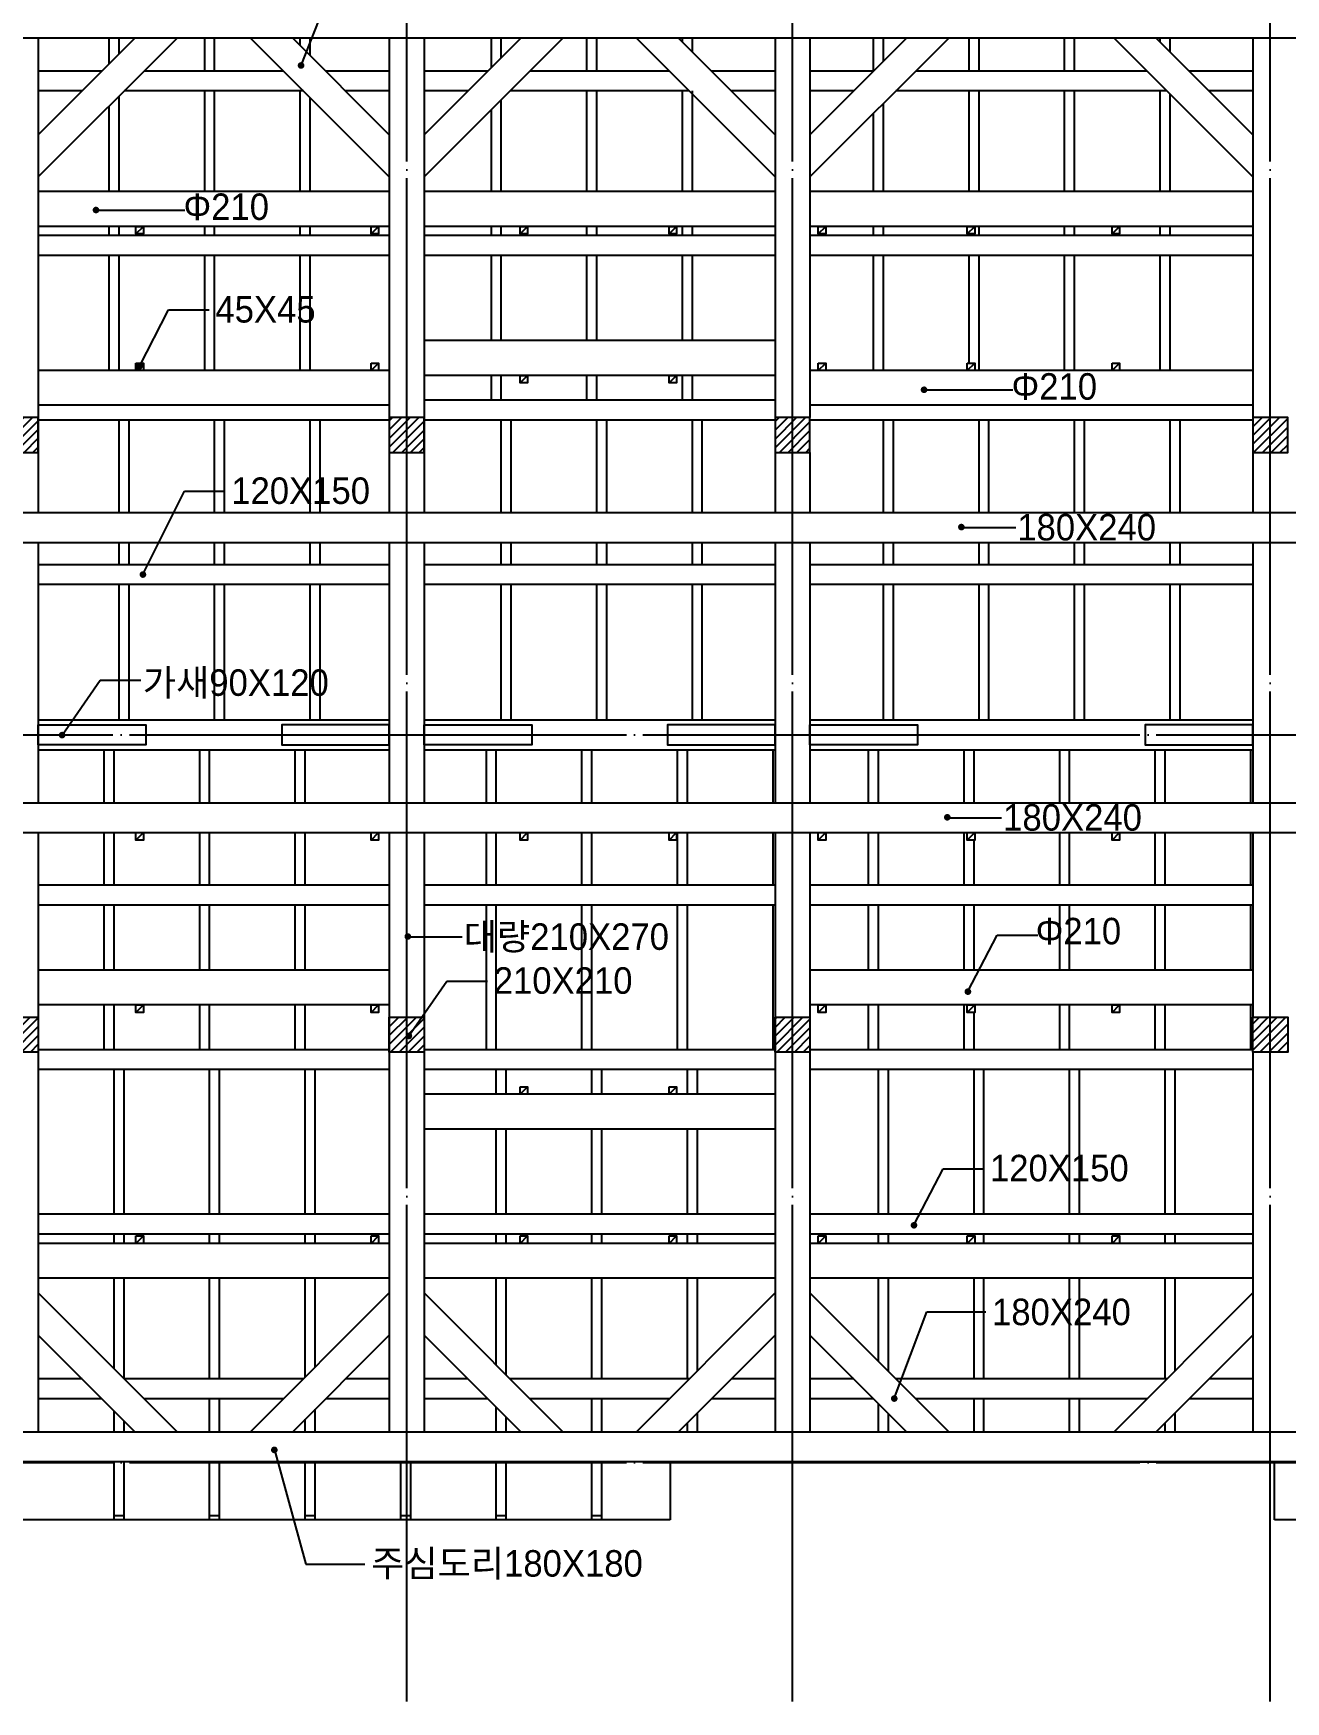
# Model space of a CAD drawing. Extents: x 340347 to 373987, y -129942 to -106182.
# Drawn here: x 353018 to 360580, y -124313 to -114238 of the extents above; entities that cross this region are included whole.
import ezdxf

# ---------------------------------------------------------------- set-up
doc = ezdxf.new("R2010")
doc.units = 0
doc.header["$LTSCALE"] = 50
doc.header["$MEASUREMENT"] = 0
doc.linetypes.add('CEN', pattern=[62, 60, -1, 0, -1])
doc.layers.get('0').update_dxf_attribs({"linetype": 'CONTINUOUS'})
for name, color, linetype in [('CEN', 1, 'CEN'), ('CO5', 100, 'CONTINUOUS'), ('DIM', 7, 'CONTINUOUS'), ('ha', 30, 'CONTINUOUS'), ('LAN', 4, 'CONTINUOUS'), ('sec-2', 2, 'CONTINUOUS'), ('WID', 4, 'CONTINUOUS')]:
    doc.layers.add(name, color=color, linetype=linetype)
doc.styles.add('현창', font='HYWULM_0.TTF')

msp = doc.modelspace()

# ---------------------------------------------------------------- hatches: boundary and pattern name
at = {"layer": 'ha'}
h = msp.add_hatch(dxfattribs=at)
h.set_pattern_fill('ANSI31', color=256, scale=300, style=0)
h.set_pattern_definition([(45, (490902.35, 608194.027), (-26.5165043, 26.5165043), [])])
h.paths.add_polyline_path([(352837.10554, -116769.12689), (353047.10554, -116769.12689), (353047.10554, -116559.12689), (352837.10554, -116559.12689)])
h.paths.add_polyline_path([(355167.10554, -116769.12689), (355377.10554, -116769.12689), (355377.10554, -116559.12689), (355167.10554, -116559.12689)])
h.paths.add_polyline_path([(357497.10554, -116769.12689), (357707.10554, -116769.12689), (357707.10554, -116559.12689), (357497.10554, -116559.12689)])
h.paths.add_polyline_path([(360382.10554, -116769.12689), (360592.10554, -116769.12689), (360592.10554, -116559.12689), (360382.10554, -116559.12689)])
h.paths.add_polyline_path([(363267.10554, -116769.12689), (363477.10554, -116769.12689), (363477.10554, -116559.12689), (363267.10554, -116559.12689)])
h.paths.add_polyline_path([(365287.73371, -118369.75505), (365077.73371, -118369.75505), (365077.73371, -118579.75505), (365287.73371, -118579.75505)])
h.paths.add_polyline_path([(363267.10554, -120180.38322), (363477.10554, -120180.38322), (363477.10554, -120390.38322), (363267.10554, -120390.38322)])
h.paths.add_polyline_path([(360382.10554, -120180.38322), (360592.10554, -120180.38322), (360592.10554, -120390.38322), (360382.10554, -120390.38322)])
h.paths.add_polyline_path([(357497.10554, -120180.38322), (357707.10554, -120180.38322), (357707.10554, -120390.38322), (357497.10554, -120390.38322)])
h.paths.add_polyline_path([(355167.10554, -120180.38322), (355377.10554, -120180.38322), (355377.10554, -120390.38322), (355167.10554, -120390.38322)])
h.paths.add_polyline_path([(352837.10554, -120180.38322), (353047.10554, -120180.38322), (353047.10554, -120390.38322), (352837.10554, -120390.38322)])
h.paths.add_polyline_path([(351026.47738, -118369.75505), (351236.47738, -118369.75505), (351236.47738, -118579.75505), (351026.47738, -118579.75505)])

# ---------------------------------------------------------------- linework, layer by layer
for p, q in [((353473.10554, -114264.75505), (353473.10554, -114424.22186)), ((353533.10554, -114264.75505), (353533.10554, -114364.22186)), ((354050.10554, -114264.75505), (354050.10554, -114465.82596)), ((354110.10554, -114264.75505), (354110.10554, -114465.82596)), ((354627.10554, -114264.75505), (354627.10554, -114310.22186)), ((354687.10554, -114264.75505), (354687.10554, -114370.22186)), ((355781.10554, -114264.75505), (355781.10554, -114446.22186)), ((355841.10554, -114264.75505), (355841.10554, -114386.22186)), ((356358.10554, -114264.75505), (356358.10554, -114465.82596)), ((356418.10554, -114264.75505), (356418.10554, -114465.82596)), ((356935.10554, -114264.75505), (356935.10554, -114288.22186)), ((356995.10554, -114264.75505), (356995.10554, -114348.22186)), ((358089.10554, -114264.75505), (358089.10554, -114465.82596)), ((358149.10554, -114264.75505), (358149.10554, -114408.22186)), ((358666.10554, -114264.75505), (358666.10554, -114465.82596)), ((358726.10554, -114264.75505), (358726.10554, -114465.82596)), ((359243.10554, -114264.75505), (359243.10554, -114465.82596)), ((359303.10554, -114264.75505), (359303.10554, -114465.82596)), ((359820.10554, -114264.75505), (359820.10554, -114288.22186)), ((359880.10554, -114264.75505), (359880.10554, -114348.22186)), ((353431.50145, -114465.82596), (353047.10554, -114465.82596)), ((354528.1512, -114465.82596), (353686.05989, -114465.82596)), ((355167.10554, -114465.82596), (354782.70964, -114465.82596)), ((355761.50145, -114465.82596), (355377.10554, -114465.82596)), ((356858.1512, -114465.82596), (356016.05989, -114465.82596)), ((357497.10554, -114465.82596), (357112.70964, -114465.82596)), ((358091.50145, -114465.82596), (357707.10554, -114465.82596)), ((359743.1512, -114465.82596), (358346.05989, -114465.82596)), ((360382.10554, -114465.82596), (359997.70964, -114465.82596)), ((353311.50145, -114585.82596), (353047.10554, -114585.82596)), ((353533.10554, -114618.7803), (353533.10554, -115194.12689)), ((354648.1512, -114585.82596), (353566.05989, -114585.82596)), ((354050.10554, -114585.82596), (354050.10554, -115194.12689)), ((354110.10554, -114585.82596), (354110.10554, -115194.12689)), ((354627.10554, -114585.82596), (354627.10554, -115194.12689)), ((354687.10554, -114624.7803), (354687.10554, -115194.12689)), ((355167.10554, -114585.82596), (354902.70964, -114585.82596)), ((355641.50145, -114585.82596), (355377.10554, -114585.82596)), ((355841.10554, -114640.7803), (355841.10554, -115194.12689)), ((356978.1512, -114585.82596), (355896.05989, -114585.82596)), ((356358.10554, -114585.82596), (356358.10554, -115194.12689)), ((356418.10554, -114585.82596), (356418.10554, -115194.12689)), ((356935.10554, -114585.82596), (356935.10554, -115194.12689)), ((356995.10554, -114585.82596), (356995.10554, -115194.12689)), ((357497.10554, -114585.82596), (357232.70964, -114585.82596)), ((357971.50145, -114585.82596), (357707.10554, -114585.82596)), ((359863.1512, -114585.82596), (358226.05989, -114585.82596)), ((358666.10554, -114585.82596), (358666.10554, -115194.12689)), ((358726.10554, -114585.82596), (358726.10554, -115194.12689)), ((359243.10554, -114585.82596), (359243.10554, -115194.12689)), ((359303.10554, -114585.82596), (359303.10554, -115194.12689)), ((359820.10554, -114585.82596), (359820.10554, -115194.12689)), ((359880.10554, -114602.7803), (359880.10554, -115194.12689)), ((360382.10554, -114585.82596), (360117.70964, -114585.82596)), ((353473.10554, -114678.7803), (353473.10554, -115194.12689)), ((355781.10554, -114700.7803), (355781.10554, -115194.12689)), ((358089.10554, -114722.7803), (358089.10554, -115194.12689)), ((358149.10554, -114662.7803), (358149.10554, -115194.12689)), ((353473.10554, -115404.12689), (353473.10554, -115459.67638)), ((353533.10554, -115404.12689), (353533.10554, -115459.67638)), ((354050.10554, -115404.12689), (354050.10554, -115459.67638)), ((354110.10554, -115404.12689), (354110.10554, -115459.67638)), ((354627.10554, -115404.12689), (354627.10554, -115459.67638)), ((354687.10554, -115404.12689), (354687.10554, -115459.67638)), ((355781.10554, -115404.12689), (355781.10554, -115459.67638)), ((355841.10554, -115404.12689), (355841.10554, -115459.67638)), ((356358.10554, -115404.12689), (356358.10554, -115459.67638)), ((356418.10554, -115404.12689), (356418.10554, -115459.67638)), ((356935.10554, -115404.12689), (356935.10554, -115459.67638)), ((356995.10554, -115404.12689), (356995.10554, -115459.67638)), ((358089.10554, -115404.12689), (358089.10554, -115459.67638)), ((358149.10554, -115404.12689), (358149.10554, -115459.67638)), ((358666.10554, -115449.12689), (358666.10554, -115459.67638)), ((358726.10554, -115404.12689), (358726.10554, -115459.67638)), ((359243.10554, -115404.12689), (359243.10554, -115459.67638)), ((359303.10554, -115404.12689), (359303.10554, -115459.67638)), ((359820.10554, -115404.12689), (359820.10554, -115459.67638)), ((359880.10554, -115404.12689), (359880.10554, -115459.67638)), ((355167.10554, -115459.67638), (353047.10554, -115459.67638)), ((357497.10554, -115459.67638), (355377.10554, -115459.67638)), ((360382.10554, -115459.67638), (357707.10554, -115459.67638)), ((355167.10554, -115579.67638), (353047.10554, -115579.67638)), ((353473.10554, -115579.67638), (353473.10554, -116274.12689)), ((353533.10554, -115579.67638), (353533.10554, -116274.12689)), ((354050.10554, -115579.67638), (354050.10554, -116274.12689)), ((354110.10554, -115579.67638), (354110.10554, -116274.12689)), ((354627.10554, -115579.67638), (354627.10554, -116274.12689)), ((354687.10554, -115579.67638), (354687.10554, -116274.12689)), ((357497.10554, -115579.67638), (355377.10554, -115579.67638)), ((355781.10554, -115579.67638), (355781.10554, -116094.12689)), ((355841.10554, -115579.67638), (355841.10554, -116094.12689)), ((356358.10554, -115579.67638), (356358.10554, -116094.12689)), ((356418.10554, -115579.67638), (356418.10554, -116094.12689)), ((356935.10554, -115579.67638), (356935.10554, -116094.12689)), ((356995.10554, -115579.67638), (356995.10554, -116094.12689)), ((360382.10554, -115579.67638), (357707.10554, -115579.67638)), ((358089.10554, -115579.67638), (358089.10554, -116274.12689)), ((358149.10554, -115579.67638), (358149.10554, -116274.12689)), ((358666.10554, -115579.67638), (358666.10554, -116229.12689)), ((358726.10554, -115579.67638), (358726.10554, -116274.12689)), ((359243.10554, -115579.67638), (359243.10554, -116274.12689)), ((359303.10554, -115579.67638), (359303.10554, -116274.12689)), ((359820.10554, -115579.67638), (359820.10554, -116274.12689)), ((359880.10554, -115579.67638), (359880.10554, -116274.12689)), ((355781.10554, -116304.12689), (355781.10554, -116453.5268)), ((355841.10554, -116304.12689), (355841.10554, -116453.5268)), ((356358.10554, -116304.12689), (356358.10554, -116453.5268)), ((356418.10554, -116304.12689), (356418.10554, -116453.5268)), ((356935.10554, -116304.12689), (356935.10554, -116453.5268)), ((356995.10554, -116304.12689), (356995.10554, -116453.5268)), ((357497.10554, -116453.5268), (355377.10554, -116453.5268)), ((355167.10554, -116573.5268), (353047.10554, -116573.5268)), ((353533.10554, -116573.5268), (353533.10554, -117134.75505)), ((353593.10554, -116573.5268), (353593.10554, -117134.75505)), ((354110.10554, -116573.5268), (354110.10554, -117134.75505)), ((354170.10554, -116573.5268), (354170.10554, -117134.75505)), ((354687.10554, -116573.5268), (354687.10554, -117134.75505)), ((354747.10554, -116573.5268), (354747.10554, -117134.75505)), ((357497.10554, -116573.5268), (355377.10554, -116573.5268)), ((355841.10554, -116573.5268), (355841.10554, -117134.75505)), ((355901.10554, -116573.5268), (355901.10554, -117134.75505)), ((356418.10554, -116573.5268), (356418.10554, -117134.75505)), ((356478.10554, -116573.5268), (356478.10554, -117134.75505)), ((356995.10554, -116573.5268), (356995.10554, -117134.75505)), ((357055.10554, -116573.5268), (357055.10554, -117134.75505)), ((360382.10554, -116573.5268), (357707.10554, -116573.5268)), ((358149.10554, -116573.5268), (358149.10554, -117134.75505)), ((358209.10554, -116573.5268), (358209.10554, -117134.75505)), ((358726.10554, -116573.5268), (358726.10554, -117134.75505)), ((358786.10554, -116573.5268), (358786.10554, -117134.75505)), ((359303.10554, -116573.5268), (359303.10554, -117134.75505)), ((359363.10554, -116573.5268), (359363.10554, -117134.75505)), ((359880.10554, -116573.5268), (359880.10554, -117134.75505)), ((359940.10554, -116573.5268), (359940.10554, -117134.75505)), ((353533.10554, -117314.75505), (353533.10554, -117447.37722)), ((353593.10554, -117314.75505), (353593.10554, -117447.37722)), ((354110.10554, -117314.75505), (354110.10554, -117447.37722)), ((354170.10554, -117314.75505), (354170.10554, -117447.37722)), ((354687.10554, -117314.75505), (354687.10554, -117447.37722)), ((354747.10554, -117314.75505), (354747.10554, -117447.37722)), ((355841.10554, -117314.75505), (355841.10554, -117447.37722)), ((355901.10554, -117314.75505), (355901.10554, -117447.37722)), ((356418.10554, -117314.75505), (356418.10554, -117447.37722)), ((356478.10554, -117314.75505), (356478.10554, -117447.37722)), ((356995.10554, -117314.75505), (356995.10554, -117447.37722)), ((357055.10554, -117314.75505), (357055.10554, -117447.37722)), ((358149.10554, -117314.75505), (358149.10554, -117447.37722)), ((358209.10554, -117314.75505), (358209.10554, -117447.37722)), ((358726.10554, -117314.75505), (358726.10554, -117447.37722)), ((358786.10554, -117314.75505), (358786.10554, -117447.37722)), ((359303.10554, -117314.75505), (359303.10554, -117447.37722)), ((359363.10554, -117314.75505), (359363.10554, -117447.37722)), ((359880.10554, -117314.75505), (359880.10554, -117447.37722)), ((359940.10554, -117314.75505), (359940.10554, -117447.37722)), ((355167.10554, -117447.37722), (353047.10554, -117447.37722)), ((357497.10554, -117447.37722), (355377.10554, -117447.37722)), ((360382.10554, -117447.37722), (357707.10554, -117447.37722)), ((355167.10554, -117567.37722), (353047.10554, -117567.37722)), ((353533.10554, -117567.37722), (353533.10554, -118384.75505)), ((353593.10554, -117567.37722), (353593.10554, -118384.75505)), ((354110.10554, -117567.37722), (354110.10554, -118384.75505)), ((354170.10554, -117567.37722), (354170.10554, -118384.75505)), ((354687.10554, -117567.37722), (354687.10554, -118384.75505)), ((354747.10554, -117567.37722), (354747.10554, -118384.75505)), ((357497.10554, -117567.37722), (355377.10554, -117567.37722)), ((355841.10554, -117567.37722), (355841.10554, -118384.75505)), ((355901.10554, -117567.37722), (355901.10554, -118384.75505)), ((356418.10554, -117567.37722), (356418.10554, -118384.75505)), ((356478.10554, -117567.37722), (356478.10554, -118384.75505)), ((356995.10554, -117567.37722), (356995.10554, -118384.75505)), ((357055.10554, -117567.37722), (357055.10554, -118384.75505)), ((360382.10554, -117567.37722), (357707.10554, -117567.37722)), ((358149.10554, -117567.37722), (358149.10554, -118384.75505)), ((358209.10554, -117567.37722), (358209.10554, -118384.75505)), ((358726.10554, -117567.37722), (358726.10554, -118384.75505)), ((358786.10554, -117567.37722), (358786.10554, -118384.75505)), ((359303.10554, -117567.37722), (359303.10554, -118384.75505)), ((359363.10554, -117567.37722), (359363.10554, -118384.75505)), ((359880.10554, -117567.37722), (359880.10554, -118384.75505)), ((359940.10554, -117567.37722), (359940.10554, -118384.75505)), ((353445.10554, -118884.75505), (353445.10554, -118564.75505)), ((353505.10554, -118884.75505), (353505.10554, -118564.75505)), ((354022.10554, -118884.75505), (354022.10554, -118564.75505)), ((354082.10554, -118884.75505), (354082.10554, -118564.75505)), ((354599.10554, -118884.75505), (354599.10554, -118564.75505)), ((354659.10554, -118884.75505), (354659.10554, -118564.75505)), ((355753.10554, -118884.75505), (355753.10554, -118564.75505)), ((355813.10554, -118884.75505), (355813.10554, -118564.75505)), ((356330.10554, -118884.75505), (356330.10554, -118564.75505)), ((356390.10554, -118884.75505), (356390.10554, -118564.75505)), ((356907.10554, -118884.75505), (356907.10554, -118564.75505)), ((356967.10554, -118884.75505), (356967.10554, -118564.75505)), ((357484.10554, -118884.75505), (357484.10554, -118564.75505)), ((358061.10554, -118884.75505), (358061.10554, -118564.75505)), ((358121.10554, -118884.75505), (358121.10554, -118564.75505)), ((358638.10554, -118884.75505), (358638.10554, -118564.75505)), ((358698.10554, -118884.75505), (358698.10554, -118564.75505)), ((359215.10554, -118884.75505), (359215.10554, -118564.75505)), ((359275.10554, -118884.75505), (359275.10554, -118564.75505)), ((359792.10554, -118884.75505), (359792.10554, -118564.75505)), ((359852.10554, -118884.75505), (359852.10554, -118564.75505)), ((360369.10554, -118884.75505), (360369.10554, -118564.75505)), ((353445.10554, -119382.13289), (353445.10554, -119064.75505)), ((353505.10554, -119382.13289), (353505.10554, -119064.75505)), ((354022.10554, -119382.13289), (354022.10554, -119064.75505)), ((354082.10554, -119382.13289), (354082.10554, -119064.75505)), ((354599.10554, -119382.13289), (354599.10554, -119064.75505)), ((354659.10554, -119382.13289), (354659.10554, -119064.75505)), ((355753.10554, -119382.13289), (355753.10554, -119064.75505)), ((355813.10554, -119382.13289), (355813.10554, -119064.75505)), ((356330.10554, -119382.13289), (356330.10554, -119064.75505)), ((356390.10554, -119382.13289), (356390.10554, -119064.75505)), ((356907.10554, -119382.13289), (356907.10554, -119064.75505)), ((356967.10554, -119382.13289), (356967.10554, -119064.75505)), ((357484.10554, -119382.13289), (357484.10554, -119064.75505)), ((358061.10554, -119382.13289), (358061.10554, -119064.75505)), ((358121.10554, -119382.13289), (358121.10554, -119064.75505)), ((358638.10554, -119382.13289), (358638.10554, -119064.75505)), ((359215.10554, -119382.13289), (359215.10554, -119064.75505)), ((359275.10554, -119382.13289), (359275.10554, -119064.75505)), ((359792.10554, -119382.13289), (359792.10554, -119064.75505)), ((359852.10554, -119382.13289), (359852.10554, -119064.75505)), ((360369.10554, -119382.13289), (360369.10554, -119064.75505)), ((358698.10554, -119382.13289), (358698.10554, -119109.75505)), ((355167.10554, -119382.13289), (353047.10554, -119382.13289)), ((357497.10554, -119382.13289), (355377.10554, -119382.13289)), ((360382.10554, -119382.13289), (357707.10554, -119382.13289)), ((355167.10554, -119502.13289), (353047.10554, -119502.13289)), ((353445.10554, -119895.38322), (353445.10554, -119502.13289)), ((353505.10554, -119895.38322), (353505.10554, -119502.13289)), ((354022.10554, -119895.38322), (354022.10554, -119502.13289)), ((354082.10554, -119895.38322), (354082.10554, -119502.13289)), ((354599.10554, -119895.38322), (354599.10554, -119502.13289)), ((354659.10554, -119895.38322), (354659.10554, -119502.13289)), ((357497.10554, -119502.13289), (355377.10554, -119502.13289)), ((355753.10554, -120375.98331), (355753.10554, -119502.13289)), ((355813.10554, -120375.98331), (355813.10554, -119502.13289)), ((356330.10554, -120375.98331), (356330.10554, -119502.13289)), ((356390.10554, -120375.98331), (356390.10554, -119502.13289)), ((356907.10554, -120375.98331), (356907.10554, -119502.13289)), ((356967.10554, -120375.98331), (356967.10554, -119502.13289)), ((357484.10554, -120375.98331), (357484.10554, -119502.13289)), ((360382.10554, -119502.13289), (357707.10554, -119502.13289)), ((358061.10554, -119895.38322), (358061.10554, -119502.13289)), ((358121.10554, -119895.38322), (358121.10554, -119502.13289)), ((358638.10554, -119895.38322), (358638.10554, -119502.13289)), ((358698.10554, -119895.38322), (358698.10554, -119502.13289)), ((359215.10554, -119895.38322), (359215.10554, -119502.13289)), ((359275.10554, -119895.38322), (359275.10554, -119502.13289)), ((359792.10554, -119895.38322), (359792.10554, -119502.13289)), ((359852.10554, -119895.38322), (359852.10554, -119502.13289)), ((360369.10554, -119895.38322), (360369.10554, -119502.13289)), ((353445.10554, -120375.98331), (353445.10554, -120105.38322)), ((353505.10554, -120375.98331), (353505.10554, -120105.38322)), ((354022.10554, -120375.98331), (354022.10554, -120105.38322)), ((354082.10554, -120375.98331), (354082.10554, -120105.38322)), ((354599.10554, -120375.98331), (354599.10554, -120105.38322)), ((354659.10554, -120375.98331), (354659.10554, -120105.38322)), ((358061.10554, -120375.98331), (358061.10554, -120105.38322)), ((358121.10554, -120375.98331), (358121.10554, -120105.38322)), ((358638.10554, -120375.98331), (358638.10554, -120105.38322)), ((358698.10554, -120375.98331), (358698.10554, -120150.38322)), ((359215.10554, -120375.98331), (359215.10554, -120105.38322)), ((359275.10554, -120375.98331), (359275.10554, -120105.38322)), ((359792.10554, -120375.98331), (359792.10554, -120105.38322)), ((359852.10554, -120375.98331), (359852.10554, -120105.38322)), ((360369.10554, -120375.98331), (360369.10554, -120105.38322)), ((355167.10554, -120375.98331), (353047.10554, -120375.98331)), ((357497.10554, -120375.98331), (355377.10554, -120375.98331)), ((360382.10554, -120375.98331), (357707.10554, -120375.98331)), ((355167.10554, -120495.98331), (353047.10554, -120495.98331)), ((353505.10554, -121369.83373), (353505.10554, -120495.98331)), ((353565.10554, -121369.83373), (353565.10554, -120495.98331)), ((354082.10554, -121369.83373), (354082.10554, -120495.98331)), ((354142.10554, -121369.83373), (354142.10554, -120495.98331)), ((354659.10554, -121369.83373), (354659.10554, -120495.98331)), ((354719.10554, -121369.83373), (354719.10554, -120495.98331)), ((357497.10554, -120495.98331), (355377.10554, -120495.98331)), ((355813.10554, -120645.38322), (355813.10554, -120495.98331)), ((355873.10554, -120645.38322), (355873.10554, -120495.98331)), ((356390.10554, -120645.38322), (356390.10554, -120495.98331)), ((356450.10554, -120645.38322), (356450.10554, -120495.98331)), ((356967.10554, -120645.38322), (356967.10554, -120495.98331)), ((357027.10554, -120645.38322), (357027.10554, -120495.98331)), ((360382.10554, -120495.98331), (357707.10554, -120495.98331)), ((358121.10554, -121369.83373), (358121.10554, -120495.98331)), ((358181.10554, -121369.83373), (358181.10554, -120495.98331)), ((358698.10554, -121369.83373), (358698.10554, -120495.98331)), ((358758.10554, -121369.83373), (358758.10554, -120495.98331)), ((359275.10554, -121369.83373), (359275.10554, -120495.98331)), ((359335.10554, -121369.83373), (359335.10554, -120495.98331)), ((359852.10554, -121369.83373), (359852.10554, -120495.98331)), ((359912.10554, -121369.83373), (359912.10554, -120495.98331)), ((355813.10554, -121369.83373), (355813.10554, -120855.38322)), ((355873.10554, -121369.83373), (355873.10554, -120855.38322)), ((356390.10554, -121369.83373), (356390.10554, -120855.38322)), ((356450.10554, -121369.83373), (356450.10554, -120855.38322)), ((356967.10554, -121369.83373), (356967.10554, -120855.38322)), ((357027.10554, -121369.83373), (357027.10554, -120855.38322)), ((355167.10554, -121369.83373), (353047.10554, -121369.83373)), ((357497.10554, -121369.83373), (355377.10554, -121369.83373)), ((360382.10554, -121369.83373), (357707.10554, -121369.83373)), ((355167.10554, -121489.83373), (353047.10554, -121489.83373)), ((353505.10554, -121545.38322), (353505.10554, -121489.83373)), ((353565.10554, -121545.38322), (353565.10554, -121489.83373)), ((354082.10554, -121545.38322), (354082.10554, -121489.83373)), ((354142.10554, -121545.38322), (354142.10554, -121489.83373)), ((354659.10554, -121545.38322), (354659.10554, -121489.83373)), ((354719.10554, -121545.38322), (354719.10554, -121489.83373)), ((357497.10554, -121489.83373), (355377.10554, -121489.83373)), ((355813.10554, -121545.38322), (355813.10554, -121489.83373)), ((355873.10554, -121545.38322), (355873.10554, -121489.83373)), ((356390.10554, -121545.38322), (356390.10554, -121489.83373)), ((356450.10554, -121545.38322), (356450.10554, -121489.83373)), ((356967.10554, -121545.38322), (356967.10554, -121489.83373)), ((357027.10554, -121545.38322), (357027.10554, -121489.83373)), ((360382.10554, -121489.83373), (357707.10554, -121489.83373)), ((358121.10554, -121545.38322), (358121.10554, -121489.83373)), ((358181.10554, -121545.38322), (358181.10554, -121489.83373)), ((358698.10554, -121500.38322), (358698.10554, -121489.83373)), ((358758.10554, -121545.38322), (358758.10554, -121489.83373)), ((359275.10554, -121545.38322), (359275.10554, -121489.83373)), ((359335.10554, -121545.38322), (359335.10554, -121489.83373)), ((359852.10554, -121545.38322), (359852.10554, -121489.83373)), ((359912.10554, -121545.38322), (359912.10554, -121489.83373)), ((353505.10554, -122302.7298), (353505.10554, -121755.38322)), ((353565.10554, -122363.68415), (353565.10554, -121755.38322)), ((354082.10554, -122363.68415), (354082.10554, -121755.38322)), ((354142.10554, -122363.68415), (354142.10554, -121755.38322)), ((354659.10554, -122352.7298), (354659.10554, -121755.38322)), ((354719.10554, -122292.7298), (354719.10554, -121755.38322)), ((355813.10554, -122280.7298), (355813.10554, -121755.38322)), ((355873.10554, -122340.7298), (355873.10554, -121755.38322)), ((356390.10554, -122363.68415), (356390.10554, -121755.38322)), ((356450.10554, -122363.68415), (356450.10554, -121755.38322)), ((356967.10554, -122363.68415), (356967.10554, -121755.38322)), ((357027.10554, -122314.7298), (357027.10554, -121755.38322)), ((358121.10554, -122258.7298), (358121.10554, -121755.38322)), ((358181.10554, -122318.7298), (358181.10554, -121755.38322)), ((358698.10554, -122363.68415), (358698.10554, -121755.38322)), ((358758.10554, -122363.68415), (358758.10554, -121755.38322)), ((359275.10554, -122363.68415), (359275.10554, -121755.38322)), ((359335.10554, -122363.68415), (359335.10554, -121755.38322)), ((359852.10554, -122363.68415), (359852.10554, -121755.38322)), ((359912.10554, -122314.7298), (359912.10554, -121755.38322)), ((353311.50145, -122363.68415), (353047.10554, -122363.68415)), ((354648.1512, -122363.68415), (353566.05989, -122363.68415)), ((355167.10554, -122363.68415), (354902.70964, -122363.68415)), ((355641.50145, -122363.68415), (355377.10554, -122363.68415)), ((356978.1512, -122363.68415), (355896.05989, -122363.68415)), ((357497.10554, -122363.68415), (357232.70964, -122363.68415)), ((357971.50145, -122363.68415), (357707.10554, -122363.68415)), ((359863.1512, -122363.68415), (358226.05989, -122363.68415)), ((360382.10554, -122363.68415), (360117.70964, -122363.68415)), ((353431.50145, -122483.68415), (353047.10554, -122483.68415)), ((354528.1512, -122483.68415), (353686.05989, -122483.68415)), ((354082.10554, -122684.75505), (354082.10554, -122483.68415)), ((354142.10554, -122684.75505), (354142.10554, -122483.68415)), ((355167.10554, -122483.68415), (354782.70964, -122483.68415)), ((355761.50145, -122483.68415), (355377.10554, -122483.68415)), ((356858.1512, -122483.68415), (356016.05989, -122483.68415)), ((356390.10554, -122684.75505), (356390.10554, -122483.68415)), ((356450.10554, -122684.75505), (356450.10554, -122483.68415)), ((357497.10554, -122483.68415), (357112.70964, -122483.68415)), ((358091.50145, -122483.68415), (357707.10554, -122483.68415)), ((359743.1512, -122483.68415), (358346.05989, -122483.68415)), ((358698.10554, -122684.75505), (358698.10554, -122483.68415)), ((358758.10554, -122684.75505), (358758.10554, -122483.68415)), ((359275.10554, -122684.75505), (359275.10554, -122483.68415)), ((359335.10554, -122684.75505), (359335.10554, -122483.68415)), ((360382.10554, -122483.68415), (359997.70964, -122483.68415)), ((353505.10554, -122684.75505), (353505.10554, -122557.28824)), ((354719.10554, -122684.75505), (354719.10554, -122547.28824)), ((355813.10554, -122684.75505), (355813.10554, -122535.28824)), ((355873.10554, -122684.75505), (355873.10554, -122595.28824)), ((357027.10554, -122684.75505), (357027.10554, -122569.28824)), ((358121.10554, -122684.75505), (358121.10554, -122513.28824)), ((358181.10554, -122684.75505), (358181.10554, -122573.28824)), ((359912.10554, -122684.75505), (359912.10554, -122569.28824)), ((353565.10554, -122684.75505), (353565.10554, -122617.28824)), ((354659.10554, -122684.75505), (354659.10554, -122607.28824)), ((356967.10554, -122684.75505), (356967.10554, -122629.28824)), ((359852.10554, -122684.75505), (359852.10554, -122629.28824)), ((353505.10554, -123215.2162), (353505.10554, -122864.75505)), ((353505.10554, -123215.2162), (353505.10554, -122864.75505)), ((353505.10554, -123215.2162), (353505.10554, -122864.75505)), ((353505.10554, -123215.2162), (353505.10554, -122864.75505)), ((353565.10554, -123215.2162), (353565.10554, -122864.75505)), ((353565.10554, -123215.2162), (353565.10554, -122864.75505)), ((353565.10554, -123215.2162), (353565.10554, -122864.75505)), ((353565.10554, -123215.2162), (353565.10554, -122864.75505)), ((354082.10554, -123215.2162), (354082.10554, -122864.75505)), ((354082.10554, -123215.2162), (354082.10554, -122864.75505)), ((354082.10554, -123215.2162), (354082.10554, -122864.75505)), ((354082.10554, -123215.2162), (354082.10554, -122864.75505)), ((354142.10554, -123215.2162), (354142.10554, -122864.75505)), ((354142.10554, -123215.2162), (354142.10554, -122864.75505)), ((354142.10554, -123215.2162), (354142.10554, -122864.75505)), ((354142.10554, -123215.2162), (354142.10554, -122864.75505)), ((354659.10554, -123215.2162), (354659.10554, -122864.75505)), ((354659.10554, -123215.2162), (354659.10554, -122864.75505)), ((354659.10554, -123215.2162), (354659.10554, -122864.75505)), ((354659.10554, -123215.2162), (354659.10554, -122864.75505)), ((354719.10554, -123215.2162), (354719.10554, -122864.75505)), ((354719.10554, -123215.2162), (354719.10554, -122864.75505)), ((354719.10554, -123215.2162), (354719.10554, -122864.75505)), ((354719.10554, -123215.2162), (354719.10554, -122864.75505)), ((355236.10554, -123215.2162), (355236.10554, -122864.75505)), ((355236.10554, -123215.2162), (355236.10554, -122864.75505)), ((355236.10554, -123215.2162), (355236.10554, -122864.75505)), ((355236.10554, -123215.2162), (355236.10554, -122864.75505)), ((355296.10554, -123215.2162), (355296.10554, -122864.75505)), ((355296.10554, -123215.2162), (355296.10554, -122864.75505)), ((355296.10554, -123215.2162), (355296.10554, -122864.75505)), ((355296.10554, -123215.2162), (355296.10554, -122864.75505)), ((355813.10554, -123215.2162), (355813.10554, -122864.75505)), ((355813.10554, -123215.2162), (355813.10554, -122864.75505)), ((355813.10554, -123215.2162), (355813.10554, -122864.75505)), ((355813.10554, -123215.2162), (355813.10554, -122864.75505)), ((355873.10554, -123215.2162), (355873.10554, -122864.75505)), ((355873.10554, -123215.2162), (355873.10554, -122864.75505)), ((355873.10554, -123215.2162), (355873.10554, -122864.75505)), ((355873.10554, -123215.2162), (355873.10554, -122864.75505)), ((356390.10554, -123215.2162), (356390.10554, -122864.75505)), ((356390.10554, -123215.2162), (356390.10554, -122864.75505)), ((356390.10554, -123215.2162), (356390.10554, -122864.75505)), ((356390.10554, -123215.2162), (356390.10554, -122864.75505)), ((356450.10554, -123215.2162), (356450.10554, -122864.75505)), ((356450.10554, -123215.2162), (356450.10554, -122864.75505)), ((356450.10554, -123215.2162), (356450.10554, -122864.75505)), ((356450.10554, -123215.2162), (356450.10554, -122864.75505))]:
    msp.add_line(p, q)
for points in [[(353047.10554, -118414.75505), (353697.10554, -118414.75505), (353697.10554, -118534.75505), (353047.10554, -118534.75505)], [(355167.10554, -118414.75505), (354517.10554, -118414.75505), (354517.10554, -118534.75505), (355167.10554, -118534.75505)], [(355377.10554, -118414.75505), (356027.10554, -118414.75505), (356027.10554, -118534.75505), (355377.10554, -118534.75505)], [(357497.10554, -118414.75505), (356847.10554, -118414.75505), (356847.10554, -118534.75505), (357497.10554, -118534.75505)], [(357707.10554, -118414.75505), (358357.10554, -118414.75505), (358357.10554, -118534.75505), (357707.10554, -118534.75505)], [(360382.10554, -118414.75505), (359732.10554, -118414.75505), (359732.10554, -118534.75505), (360382.10554, -118534.75505)]]:
    msp.add_lwpolyline(points, close=True)
at = {"layer": 'CEN'}
for p, q in [((355272.10554, -124312.90641), (355272.10554, -112636.6037)), ((357602.10554, -124312.90641), (357602.10554, -112636.6037)), ((360487.10554, -124312.90641), (360487.10554, -112636.6037)), ((347398.28701, -118474.75505), (368953.59868, -118474.75505)), ((347398.28701, -122869.75505), (368953.59868, -122869.75505))]:
    msp.add_line(p, q, dxfattribs=at)
at = {"layer": 'CO5'}
for p, q in [((356862.10554, -122864.75505), (356862.10554, -123215.2162)), ((356862.10554, -122864.75505), (360512.10554, -122864.75505)), ((360512.10554, -123215.2162), (360512.10554, -122864.75505)), ((356862.10554, -123215.2162), (348201.64439, -123215.2162)), ((368112.5667, -123215.2162), (360512.10554, -123215.2162))]:
    msp.add_line(p, q, dxfattribs=at)
at = {"layer": 'DIM'}
for p, q in [((354634.04892, -114432.17688), (355074.74675, -113321.74915)), ((353395.72453, -115305.28372), (353931.26736, -115305.28372)), ((353657.84947, -116250.33195), (353834.23138, -115908.47686)), ((353834.23138, -115908.47686), (354079.24627, -115908.47686)), ((358396.09329, -116390.64891), (358931.63612, -116390.64891)), ((353679.17668, -117506.65855), (353929.99164, -117003.78705)), ((353929.99164, -117003.78705), (354175.00653, -117003.78705)), ((358621.62179, -117222.09196), (358949.71415, -117222.09196)), ((353191.14265, -118476.17343), (353421.07039, -118145.02257)), ((353421.07039, -118145.02257), (353666.08528, -118145.02257)), ((358536.53464, -118974.73142), (358864.62701, -118974.73142)), ((358660.93794, -120025.36307), (358837.31985, -119683.50799)), ((358837.31985, -119683.50799), (359082.33474, -119683.50799)), ((355278.88324, -119694.55749), (355606.9756, -119694.55749)), ((355285.1908, -120293.00346), (355515.11854, -119961.8526)), ((355515.11854, -119961.8526), (355760.13343, -119961.8526)), ((358335.27439, -121436.28708), (358511.6563, -121094.432)), ((358511.6563, -121094.432), (358756.67119, -121094.432)), ((358216.2131, -122482.69403), (358413.55104, -121958.9538)), ((358413.55104, -121958.9538), (358769.25072, -121958.9538)), ((354472.77094, -122792.81896), (354663.75259, -123481.8182)), ((353505.10554, -123189.34783), (353565.10554, -123189.34783)), ((353505.10554, -123189.34783), (353565.10554, -123189.34783)), ((353505.10554, -123189.34783), (353565.10554, -123189.34783)), ((353505.10554, -123189.34783), (353565.10554, -123189.34783)), ((354082.10554, -123189.34783), (354142.10554, -123189.34783)), ((354082.10554, -123189.34783), (354142.10554, -123189.34783)), ((354082.10554, -123189.34783), (354142.10554, -123189.34783)), ((354082.10554, -123189.34783), (354142.10554, -123189.34783)), ((354659.10554, -123189.34783), (354719.10554, -123189.34783)), ((354659.10554, -123189.34783), (354719.10554, -123189.34783)), ((354659.10554, -123189.34783), (354719.10554, -123189.34783)), ((354659.10554, -123189.34783), (354719.10554, -123189.34783)), ((355236.10554, -123189.34783), (355296.10554, -123189.34783)), ((355236.10554, -123189.34783), (355296.10554, -123189.34783)), ((355236.10554, -123189.34783), (355296.10554, -123189.34783)), ((355236.10554, -123189.34783), (355296.10554, -123189.34783)), ((355813.10554, -123189.34783), (355873.10554, -123189.34783)), ((355813.10554, -123189.34783), (355873.10554, -123189.34783)), ((355813.10554, -123189.34783), (355873.10554, -123189.34783)), ((355813.10554, -123189.34783), (355873.10554, -123189.34783)), ((356390.10554, -123189.34783), (356450.10554, -123189.34783)), ((356390.10554, -123189.34783), (356450.10554, -123189.34783)), ((356390.10554, -123189.34783), (356450.10554, -123189.34783)), ((356390.10554, -123189.34783), (356450.10554, -123189.34783)), ((354663.75259, -123481.8182), (355019.45226, -123481.8182))]:
    msp.add_line(p, q, dxfattribs=at)
at = {"layer": 'DIM', "const_width": 19.75}
for points in [[(354623.92392, -114432.17688, 1), (354644.17392, -114432.17688, 1)], [(353385.59953, -115305.28372, 1), (353405.84953, -115305.28372, 1)], [(353647.72447, -116250.33195, 1), (353667.97447, -116250.33195, 1)], [(358385.96829, -116390.64891, 1), (358406.21829, -116390.64891, 1)], [(358611.49679, -117219.86971, -1), (358631.74679, -117219.86971, -1)], [(353669.05168, -117506.65855, 1), (353689.30168, -117506.65855, 1)], [(353181.01765, -118476.17343, 1), (353201.26765, -118476.17343, 1)], [(358526.40964, -118972.50916, -1), (358546.65964, -118972.50916, -1)], [(355268.75824, -119692.33524, -1), (355289.00824, -119692.33524, -1)], [(358650.81294, -120025.36307, 1), (358671.06294, -120025.36307, 1)], [(355275.0658, -120293.00346, 1), (355295.3158, -120293.00346, 1)], [(358325.14939, -121436.28708, 1), (358345.39939, -121436.28708, 1)], [(358206.0881, -122482.69403, 1), (358226.3381, -122482.69403, 1)], [(354462.64594, -122792.81896, -1), (354482.89594, -122792.81896, -1)]]:
    msp.add_lwpolyline(points, format="xyb", close=True, dxfattribs=at)
at = {"layer": 'ha'}
for p, q in [((353637.10377, -115449.12689), (353682.10377, -115404.12689)), ((355057.10732, -115449.12689), (355102.10732, -115404.12689)), ((355957.10732, -115449.12689), (356002.10732, -115404.12689)), ((356857.10732, -115449.12689), (356902.10732, -115404.12689)), ((357757.10732, -115449.12689), (357802.10732, -115404.12689)), ((358657.10732, -115449.12689), (358702.10732, -115404.12689)), ((359532.10732, -115449.12689), (359577.10732, -115404.12689)), ((353637.10377, -116274.12689), (353682.10377, -116229.12689)), ((355057.10732, -116274.12689), (355102.10732, -116229.12689)), ((357757.10732, -116274.12689), (357802.10732, -116229.12689)), ((358657.10732, -116274.12689), (358702.10732, -116229.12689)), ((359532.10732, -116274.12689), (359577.10732, -116229.12689)), ((355957.10732, -116349.12689), (356002.10732, -116304.12689)), ((356857.10732, -116349.12689), (356902.10732, -116304.12689)), ((353637.10377, -119109.75505), (353682.10377, -119064.75505)), ((355057.10732, -119109.75505), (355102.10732, -119064.75505)), ((355957.10732, -119109.75505), (356002.10732, -119064.75505)), ((356857.10732, -119109.75505), (356902.10732, -119064.75505)), ((357757.10732, -119109.75505), (357802.10732, -119064.75505)), ((358657.10732, -119109.75505), (358702.10732, -119064.75505)), ((359532.10732, -119109.75505), (359577.10732, -119064.75505)), ((353637.10377, -120150.38322), (353682.10377, -120105.38322)), ((355057.10732, -120150.38322), (355102.10732, -120105.38322)), ((357757.10732, -120150.38322), (357802.10732, -120105.38322)), ((358657.10732, -120150.38322), (358702.10732, -120105.38322)), ((359532.10732, -120150.38322), (359577.10732, -120105.38322)), ((355957.10732, -120645.38322), (356002.10732, -120600.38322)), ((356857.10732, -120645.38322), (356902.10732, -120600.38322)), ((353637.10377, -121545.38322), (353682.10377, -121500.38322)), ((355057.10732, -121545.38322), (355102.10732, -121500.38322)), ((355957.10732, -121545.38322), (356002.10732, -121500.38322)), ((356857.10732, -121545.38322), (356902.10732, -121500.38322)), ((357757.10732, -121545.38322), (357802.10732, -121500.38322)), ((358657.10732, -121545.38322), (358702.10732, -121500.38322)), ((359532.10732, -121545.38322), (359577.10732, -121500.38322))]:
    msp.add_line(p, q, dxfattribs=at)
at = {"layer": 'LAN'}
msp.add_line((357497.10554, -118474.75505), (357707.10554, -118474.75505), dxfattribs=at)
at = {"layer": 'sec-2'}
for points in [[(353637.10377, -115404.12689), (353682.10377, -115404.12689), (353682.10377, -115449.12689), (353637.10377, -115449.12689)], [(355057.10732, -115404.12689), (355102.10732, -115404.12689), (355102.10732, -115449.12689), (355057.10732, -115449.12689)], [(355957.10732, -115404.12689), (356002.10732, -115404.12689), (356002.10732, -115449.12689), (355957.10732, -115449.12689)], [(356857.10732, -115404.12689), (356902.10732, -115404.12689), (356902.10732, -115449.12689), (356857.10732, -115449.12689)], [(357757.10732, -115404.12689), (357802.10732, -115404.12689), (357802.10732, -115449.12689), (357757.10732, -115449.12689)], [(358657.10732, -115404.12689), (358702.10732, -115404.12689), (358702.10732, -115449.12689), (358657.10732, -115449.12689)], [(359532.10732, -115404.12689), (359577.10732, -115404.12689), (359577.10732, -115449.12689), (359532.10732, -115449.12689)], [(353637.10377, -116229.12689), (353682.10377, -116229.12689), (353682.10377, -116274.12689), (353637.10377, -116274.12689)], [(355057.10732, -116229.12689), (355102.10732, -116229.12689), (355102.10732, -116274.12689), (355057.10732, -116274.12689)], [(357757.10732, -116229.12689), (357802.10732, -116229.12689), (357802.10732, -116274.12689), (357757.10732, -116274.12689)], [(358657.10732, -116229.12689), (358702.10732, -116229.12689), (358702.10732, -116274.12689), (358657.10732, -116274.12689)], [(359532.10732, -116229.12689), (359577.10732, -116229.12689), (359577.10732, -116274.12689), (359532.10732, -116274.12689)], [(355957.10732, -116304.12689), (356002.10732, -116304.12689), (356002.10732, -116349.12689), (355957.10732, -116349.12689)], [(356857.10732, -116304.12689), (356902.10732, -116304.12689), (356902.10732, -116349.12689), (356857.10732, -116349.12689)], [(352837.10554, -116769.12689), (353047.10554, -116769.12689), (353047.10554, -116559.12689), (352837.10554, -116559.12689)], [(355167.10554, -116769.12689), (355377.10554, -116769.12689), (355377.10554, -116559.12689), (355167.10554, -116559.12689)], [(357497.10554, -116769.12689), (357707.10554, -116769.12689), (357707.10554, -116559.12689), (357497.10554, -116559.12689)], [(360382.10554, -116769.12689), (360592.10554, -116769.12689), (360592.10554, -116559.12689), (360382.10554, -116559.12689)], [(353637.10377, -119064.75505), (353682.10377, -119064.75505), (353682.10377, -119109.75505), (353637.10377, -119109.75505)], [(355057.10732, -119064.75505), (355102.10732, -119064.75505), (355102.10732, -119109.75505), (355057.10732, -119109.75505)], [(355957.10732, -119064.75505), (356002.10732, -119064.75505), (356002.10732, -119109.75505), (355957.10732, -119109.75505)], [(356857.10732, -119064.75505), (356902.10732, -119064.75505), (356902.10732, -119109.75505), (356857.10732, -119109.75505)], [(357757.10732, -119064.75505), (357802.10732, -119064.75505), (357802.10732, -119109.75505), (357757.10732, -119109.75505)], [(358657.10732, -119064.75505), (358702.10732, -119064.75505), (358702.10732, -119109.75505), (358657.10732, -119109.75505)], [(359532.10732, -119064.75505), (359577.10732, -119064.75505), (359577.10732, -119109.75505), (359532.10732, -119109.75505)], [(352837.10554, -120180.38322), (353047.10554, -120180.38322), (353047.10554, -120390.38322), (352837.10554, -120390.38322)], [(353637.10377, -120105.38322), (353682.10377, -120105.38322), (353682.10377, -120150.38322), (353637.10377, -120150.38322)], [(355057.10732, -120105.38322), (355102.10732, -120105.38322), (355102.10732, -120150.38322), (355057.10732, -120150.38322)], [(355167.10554, -120180.38322), (355377.10554, -120180.38322), (355377.10554, -120390.38322), (355167.10554, -120390.38322)], [(357497.10554, -120180.38322), (357707.10554, -120180.38322), (357707.10554, -120390.38322), (357497.10554, -120390.38322)], [(357757.10732, -120105.38322), (357802.10732, -120105.38322), (357802.10732, -120150.38322), (357757.10732, -120150.38322)], [(358657.10732, -120105.38322), (358702.10732, -120105.38322), (358702.10732, -120150.38322), (358657.10732, -120150.38322)], [(359532.10732, -120105.38322), (359577.10732, -120105.38322), (359577.10732, -120150.38322), (359532.10732, -120150.38322)], [(360382.10554, -120180.38322), (360592.10554, -120180.38322), (360592.10554, -120390.38322), (360382.10554, -120390.38322)], [(355957.10732, -120600.38322), (356002.10732, -120600.38322), (356002.10732, -120645.38322), (355957.10732, -120645.38322)], [(356857.10732, -120600.38322), (356902.10732, -120600.38322), (356902.10732, -120645.38322), (356857.10732, -120645.38322)], [(353637.10377, -121500.38322), (353682.10377, -121500.38322), (353682.10377, -121545.38322), (353637.10377, -121545.38322)], [(355057.10732, -121500.38322), (355102.10732, -121500.38322), (355102.10732, -121545.38322), (355057.10732, -121545.38322)], [(355957.10732, -121500.38322), (356002.10732, -121500.38322), (356002.10732, -121545.38322), (355957.10732, -121545.38322)], [(356857.10732, -121500.38322), (356902.10732, -121500.38322), (356902.10732, -121545.38322), (356857.10732, -121545.38322)], [(357757.10732, -121500.38322), (357802.10732, -121500.38322), (357802.10732, -121545.38322), (357757.10732, -121545.38322)], [(358657.10732, -121500.38322), (358702.10732, -121500.38322), (358702.10732, -121545.38322), (358657.10732, -121545.38322)], [(359532.10732, -121500.38322), (359577.10732, -121500.38322), (359577.10732, -121545.38322), (359532.10732, -121545.38322)]]:
    msp.add_lwpolyline(points, close=True, dxfattribs=at)
at = {"layer": 'WID'}
for p, q in [((353632.57236, -114264.75505), (353047.10554, -114850.22186)), ((353887.1308, -114264.75505), (353047.10554, -115104.7803)), ((353047.10554, -114264.75505), (353047.10554, -117134.75505)), ((354327.08029, -114264.75505), (355167.10554, -115104.7803)), ((354581.63873, -114264.75505), (355167.10554, -114850.22186)), ((355167.10554, -114264.75505), (355167.10554, -117134.75505)), ((355962.57236, -114264.75505), (355377.10554, -114850.22186)), ((356217.1308, -114264.75505), (355377.10554, -115104.7803)), ((355377.10554, -114264.75505), (355377.10554, -117134.75505)), ((356657.08029, -114264.75505), (357497.10554, -115104.7803)), ((356911.63873, -114264.75505), (357497.10554, -114850.22186)), ((357497.10554, -114264.75505), (357497.10554, -116559.12689)), ((358292.57236, -114264.75505), (357707.10554, -114850.22186)), ((358547.1308, -114264.75505), (357707.10554, -115104.7803)), ((357707.10554, -114264.75505), (357707.10554, -116559.12689)), ((359542.08029, -114264.75505), (360382.10554, -115104.7803)), ((359796.63873, -114264.75505), (360382.10554, -114850.22186)), ((360382.10554, -114264.75505), (360382.10554, -116559.12689)), ((355167.10554, -115194.12689), (353047.10554, -115194.12689)), ((357497.10554, -115194.12689), (355377.10554, -115194.12689)), ((360382.10554, -115194.12689), (357707.10554, -115194.12689)), ((355167.10554, -115404.12689), (353047.10554, -115404.12689)), ((357497.10554, -115404.12689), (355377.10554, -115404.12689)), ((360382.10554, -115404.12689), (357707.10554, -115404.12689)), ((357497.10554, -116094.12689), (355377.10554, -116094.12689)), ((355167.10554, -116274.12689), (353047.10554, -116274.12689)), ((357497.10554, -116304.12689), (355377.10554, -116304.12689)), ((360382.10554, -116274.12689), (357707.10554, -116274.12689)), ((355167.10554, -116484.12689), (353047.10554, -116484.12689)), ((360382.10554, -116484.12689), (357707.10554, -116484.12689)), ((357497.10554, -116769.12689), (357497.10554, -117134.75505)), ((357707.10554, -116769.12689), (357707.10554, -117134.75505)), ((360382.10554, -116769.12689), (360382.10554, -117134.75505)), ((367582.10554, -117134.75505), (348732.10554, -117134.75505)), ((367582.10554, -117314.75505), (348732.10554, -117314.75505)), ((353047.10554, -117314.75505), (353047.10554, -118884.75505)), ((355167.10554, -117314.75505), (355167.10554, -118884.75505)), ((355377.10554, -117314.75505), (355377.10554, -118884.75505)), ((357497.10554, -117314.75505), (357497.10554, -118884.75505)), ((357707.10554, -117314.75505), (357707.10554, -118884.75505)), ((360382.10554, -117314.75505), (360382.10554, -118884.75505)), ((353047.10554, -118384.75505), (355167.10554, -118384.75505)), ((355377.10554, -118384.75505), (357497.10554, -118384.75505)), ((357707.10554, -118384.75505), (360382.10554, -118384.75505)), ((353047.10554, -118564.75505), (355167.10554, -118564.75505)), ((355377.10554, -118564.75505), (357497.10554, -118564.75505)), ((357707.10554, -118564.75505), (360382.10554, -118564.75505)), ((348732.10554, -118884.75505), (367582.10554, -118884.75505)), ((348732.10554, -119064.75505), (367582.10554, -119064.75505)), ((353047.10554, -119064.75505), (353047.10554, -122684.75505)), ((355167.10554, -119064.75505), (355167.10554, -122684.75505)), ((355377.10554, -119064.75505), (355377.10554, -122684.75505)), ((357497.10554, -119064.75505), (357497.10554, -122684.75505)), ((357707.10554, -119064.75505), (357707.10554, -122684.75505)), ((360382.10554, -119064.75505), (360382.10554, -120180.38322)), ((355167.10554, -119895.38322), (353047.10554, -119895.38322)), ((360382.10554, -119895.38322), (357707.10554, -119895.38322)), ((355167.10554, -120105.38322), (353047.10554, -120105.38322)), ((360382.10554, -120105.38322), (357707.10554, -120105.38322)), ((360382.10554, -120390.38322), (360382.10554, -122684.75505)), ((357497.10554, -120645.38322), (355377.10554, -120645.38322)), ((357497.10554, -120855.38322), (355377.10554, -120855.38322)), ((355167.10554, -121545.38322), (353047.10554, -121545.38322)), ((357497.10554, -121545.38322), (355377.10554, -121545.38322)), ((360382.10554, -121545.38322), (357707.10554, -121545.38322)), ((355167.10554, -121755.38322), (353047.10554, -121755.38322)), ((357497.10554, -121755.38322), (355377.10554, -121755.38322)), ((360382.10554, -121755.38322), (357707.10554, -121755.38322)), ((353887.1308, -122684.75505), (353047.10554, -121844.7298)), ((354327.08029, -122684.75505), (355167.10554, -121844.7298)), ((356217.1308, -122684.75505), (355377.10554, -121844.7298)), ((356657.08029, -122684.75505), (357497.10554, -121844.7298)), ((358547.1308, -122684.75505), (357707.10554, -121844.7298)), ((359542.08029, -122684.75505), (360382.10554, -121844.7298)), ((353632.57236, -122684.75505), (353047.10554, -122099.28824)), ((354581.63873, -122684.75505), (355167.10554, -122099.28824)), ((355962.57236, -122684.75505), (355377.10554, -122099.28824)), ((356911.63873, -122684.75505), (357497.10554, -122099.28824)), ((358292.57236, -122684.75505), (357707.10554, -122099.28824)), ((359796.63873, -122684.75505), (360382.10554, -122099.28824)), ((360512.10554, -122864.75505), (356862.10554, -122864.75505))]:
    msp.add_line(p, q, dxfattribs=at)
for points in [[(348552.10554, -114084.75505), (367762.10554, -114084.75505), (367762.10554, -122864.75505), (348552.10554, -122864.75505)], [(348732.10554, -114264.75505), (367582.10554, -114264.75505), (367582.10554, -122684.75505), (348732.10554, -122684.75505)]]:
    msp.add_lwpolyline(points, close=True, dxfattribs=at)

# ---------------------------------------------------------------- texts
at = {"layer": 'DIM', "style": '현창'}
for s, p in [('Φ210', (353924.28139, -115365.22283)), ('45X45', (354116.66825, -115984.7696)), ('Φ210', (358924.65014, -116450.58801)), ('120X150', (354212.42851, -117080.07979)), ('180X240', (358958.94149, -117300.53391)), ('가새90X120', (353678.44029, -118239.11755)), ('180X240', (358873.85435, -119053.17336)), ('Φ210', (359070.22731, -119739.68468)), ('대량210X270', (355616.20295, -119772.99944)), ('210X210', (355797.55541, -120038.14533)), ('120X150', (358794.09317, -121170.72473)), ('180X240', (358806.6727, -122039.46532)), ('주심도리180X180', (355056.87424, -123558.11093))]:
    msp.add_text(s, height=160, dxfattribs=at).set_placement(p)

doc.saveas('drawing.dxf')
